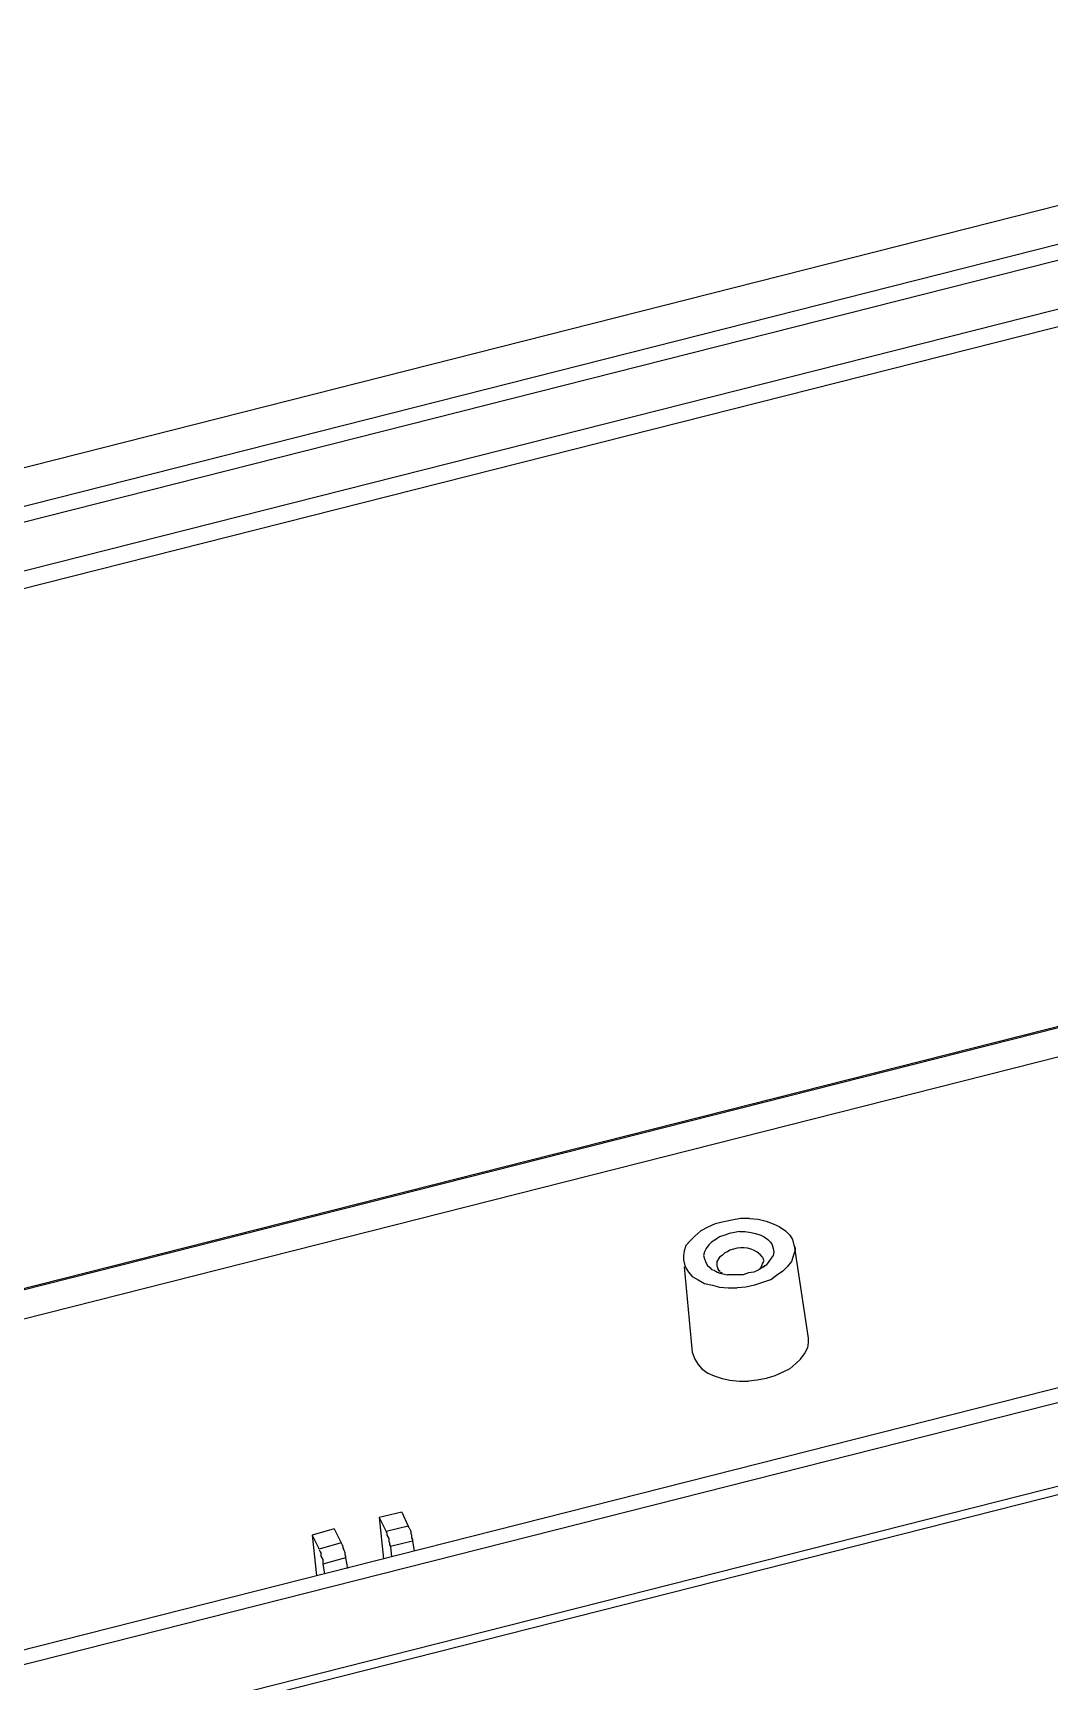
# Model space of a CAD drawing. Header units: millimetres. Extents: x 4 to 529, y -167 to 297.
# Drawn here: x 153.5 to 186.1, y -132.5 to -79.6 of the extents above; entities that cross this region are included whole.
import ezdxf

# ---------------------------------------------------------------- set-up
doc = ezdxf.new("R2010")
doc.units = ezdxf.units.MM
doc.layers.add('PDF_图层 1', color=7, linetype='Continuous', true_color=0x231f20)

msp = doc.modelspace()

# ---------------------------------------------------------------- linework, layer by layer
at = {"layer": 'PDF_图层 1', "color": 7, "lineweight": -3, "true_color": 0xffffff}
for points in [[(208.298, -79.608), (110.665, -104.362)], [(211.741, -79.975), (108.294, -106.197)], [(211.882, -80.455), (108.463, -106.648)], [(212.306, -81.923), (108.859, -108.116)], [(212.419, -82.459), (108.972, -108.652)], [(215.862, -104.08), (111.06, -130.64)], [(215.947, -104.023), (111.116, -130.584)], [(215.89, -105.011), (111.089, -131.572)], [(216.906, -115.37), (112.105, -141.93)], [(217.104, -115.794), (112.302, -142.354)], [(176.516, -117.657), (176.233, -117.657), (175.951, -117.713), (175.697, -117.769), (175.414, -117.825), (175.189, -117.939), (174.963, -118.052), (174.765, -118.221), (174.624, -118.362), (174.483, -118.531), (174.427, -118.701), (174.399, -118.87), (174.399, -118.927), (174.399, -118.983)], [(176.516, -117.657), (176.798, -117.685)], [(176.798, -117.685), (177.052, -117.741)], [(177.052, -117.741), (177.277, -117.826)], [(177.277, -117.826), (177.475, -117.911)], [(177.475, -117.911), (177.673, -118.052)], [(217.33, -118.419), (112.697, -144.95)], [(175.302, -118.419), (175.217, -118.504)], [(175.443, -118.334), (175.302, -118.419)], [(175.556, -118.25), (175.443, -118.334)], [(175.725, -118.193), (175.556, -118.25)], [(175.866, -118.137), (175.725, -118.193)], [(176.036, -118.109), (175.866, -118.137)], [(176.205, -118.08), (176.036, -118.109)], [(176.205, -118.08), (176.374, -118.08), (176.572, -118.109), (176.713, -118.137), (176.882, -118.193), (176.995, -118.249), (177.108, -118.334), (177.193, -118.419), (177.249, -118.503)], [(177.673, -118.052), (177.814, -118.193)], [(177.814, -118.193), (177.899, -118.334)], [(177.898, -118.334), (177.955, -118.559)], [(217.302, -118.701), (112.669, -145.233)], [(174.399, -118.983), (174.455, -119.209)], [(175.076, -118.73), (175.048, -118.842)], [(175.048, -118.842), (175.076, -118.955)], [(175.132, -118.617), (175.076, -118.73)], [(175.076, -118.955), (175.105, -119.04)], [(175.217, -118.504), (175.132, -118.617)], [(175.528, -118.955), (175.471, -119.039)], [(175.556, -118.898), (175.527, -118.955)], [(175.641, -118.842), (175.556, -118.898)], [(175.725, -118.757), (175.64, -118.842)], [(175.81, -118.729), (175.725, -118.757)], [(175.895, -118.673), (175.81, -118.729)], [(176.008, -118.644), (175.895, -118.673)], [(176.12, -118.616), (176.008, -118.644)], [(176.939, -118.898), (176.968, -118.983)], [(177.249, -118.504), (177.278, -118.617), (177.306, -118.729), (177.278, -118.842), (177.221, -118.927), (177.136, -119.04), (177.052, -119.153)], [(177.927, -118.87), (177.871, -119.039)], [(177.983, -118.673), (177.927, -118.87)], [(177.955, -118.531), (178.407, -121.495)], [(177.955, -118.56), (177.983, -118.616)], [(177.983, -118.616), (177.983, -118.673)], [(174.427, -119.209), (174.681, -121.947)], [(174.455, -119.209), (174.568, -119.378), (174.681, -119.519), (174.878, -119.632), (175.076, -119.745), (175.33, -119.802), (175.556, -119.858), (175.838, -119.886), (176.12, -119.886)], [(175.104, -119.039), (175.16, -119.152)], [(175.16, -119.152), (175.246, -119.237)], [(175.245, -119.237), (175.302, -119.293)], [(175.302, -119.293), (175.387, -119.322)], [(175.386, -119.322), (175.415, -119.35), (175.443, -119.35)], [(175.443, -119.35), (175.471, -119.379), (175.528, -119.379), (175.528, -119.406)], [(175.471, -119.039), (175.471, -119.124)], [(175.471, -119.124), (175.471, -119.181)], [(175.471, -119.181), (175.5, -119.265)], [(175.499, -119.265), (175.528, -119.322)], [(175.528, -119.322), (175.584, -119.35)], [(175.528, -119.406), (175.669, -119.435)], [(175.584, -119.378), (175.64, -119.407)], [(175.669, -119.435), (175.81, -119.463)], [(176.967, -119.209), (176.882, -119.265), (176.798, -119.322), (176.657, -119.378), (176.487, -119.406), (176.318, -119.463), (176.149, -119.463), (175.979, -119.463), (175.81, -119.463)], [(176.967, -119.039), (176.939, -119.096), (176.911, -119.181), (176.882, -119.237), (176.826, -119.293)], [(176.967, -119.209), (176.996, -119.209), (176.996, -119.18), (177.024, -119.18), (177.024, -119.152), (177.052, -119.152)], [(177.39, -119.491), (177.193, -119.633)], [(177.588, -119.35), (177.39, -119.491)], [(177.729, -119.209), (177.588, -119.35)], [(177.87, -119.039), (177.729, -119.209)], [(176.403, -119.858), (176.12, -119.887)], [(176.685, -119.801), (176.403, -119.858)], [(176.939, -119.717), (176.685, -119.802)], [(177.193, -119.632), (176.939, -119.717)], [(178.407, -121.636), (178.378, -121.805)], [(178.407, -121.495), (178.407, -121.552)], [(178.407, -121.552), (178.407, -121.636)], [(174.681, -121.947), (174.766, -122.172)], [(174.765, -122.172), (174.878, -122.342), (174.991, -122.483), (175.189, -122.624), (175.386, -122.709), (175.64, -122.793), (175.894, -122.85), (176.205, -122.878), (176.487, -122.878)], [(178.153, -122.172), (178.011, -122.314)], [(178.294, -121.975), (178.152, -122.172)], [(178.379, -121.805), (178.293, -121.975)], [(177.334, -122.709), (177.052, -122.794)], [(177.588, -122.596), (177.334, -122.709)], [(177.814, -122.483), (177.588, -122.596)], [(178.012, -122.313), (177.814, -122.483)], [(176.77, -122.85), (176.487, -122.878)], [(177.052, -122.794), (176.77, -122.85)], [(165.366, -127.084), (164.632, -127.253)], [(164.632, -127.253), (164.858, -127.705)], [(164.632, -127.253), (164.774, -128.58)], [(165.366, -127.084), (165.564, -127.536)], [(163.193, -127.62), (162.487, -127.818)], [(162.487, -127.818), (162.713, -128.269)], [(162.487, -127.818), (162.628, -129.116)], [(163.193, -127.62), (163.418, -128.072)], [(165.564, -127.536), (164.858, -127.704)], [(164.858, -127.705), (164.887, -127.761)], [(164.886, -127.761), (164.886, -127.818)], [(164.886, -127.818), (164.915, -127.874)], [(164.915, -127.874), (164.943, -127.931)], [(164.943, -127.931), (164.943, -128.015)], [(165.564, -127.536), (165.592, -127.592)], [(165.62, -127.62), (165.649, -127.705), (165.649, -127.761), (165.677, -127.818), (165.677, -127.903), (165.705, -127.959), (165.705, -128.015)], [(163.419, -128.072), (162.713, -128.269)], [(162.713, -128.298), (162.742, -128.354)], [(162.741, -128.354), (162.77, -128.41)], [(162.769, -128.41), (162.769, -128.495)], [(162.769, -128.495), (162.798, -128.552)], [(163.419, -128.072), (163.447, -128.128), (163.475, -128.185), (163.475, -128.241), (163.504, -128.297), (163.531, -128.382), (163.531, -128.439), (163.56, -128.495), (163.56, -128.552)], [(164.943, -128.015), (164.972, -128.072)], [(164.971, -128.072), (164.971, -128.128)], [(164.971, -128.128), (165, -128.185)], [(165.705, -128.015), (164.999, -128.184)], [(164.999, -128.185), (165.028, -128.523)], [(165.705, -128.015), (165.761, -128.326)], [(162.798, -128.552), (162.826, -128.608)], [(163.56, -128.552), (162.826, -128.749)], [(162.826, -128.608), (162.826, -128.693)], [(162.826, -128.693), (162.826, -128.749)], [(162.826, -128.749), (162.882, -129.06)], [(163.56, -128.552), (163.617, -128.89)]]:
    msp.add_lwpolyline(points, dxfattribs=at)
msp.add_arc((176.296, -119.435), 0.838, 39.8556, 102.0932, dxfattribs=at)
at = {"layer": 'PDF_图层 1', "color": 7, "lineweight": -3, "true_color": 0xffffff, "transparency": 33554559}
for points in [[(176.967, -118.983), (176.967, -119.039), (176.995, -118.983), (176.995, -119.039)], [(175.584, -119.378), (175.584, -119.406), (175.613, -119.378), (175.613, -119.406)], [(175.584, -119.378), (175.584, -119.406), (175.613, -119.378), (175.613, -119.406)], [(175.669, -119.435), (175.669, -119.463), (175.697, -119.435), (175.697, -119.463)], [(165.592, -127.592), (165.592, -127.62), (165.621, -127.592), (165.621, -127.62)], [(162.713, -128.298), (162.713, -128.326), (162.742, -128.298), (162.742, -128.326)]]:
    msp.add_solid(points, dxfattribs=at)

doc.saveas('drawing.dxf')
